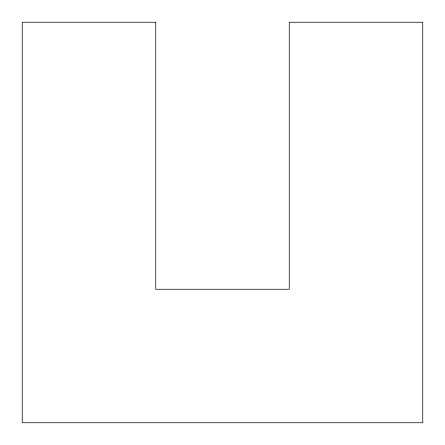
<?xml version="1.0" encoding="UTF-8"?>
<svg xmlns="http://www.w3.org/2000/svg" width="445" height="445" viewBox="0 0 445 445"><rect width="100%" height="100%" fill="white"/><g stroke="black" fill="none" stroke-linecap="round" stroke-linejoin="round"><path stroke-width="0.67" d="M155.75 22.25L22.25 22.25L22.25 422.75L422.75 422.75L422.75 22.25L289.25 22.25L289.25 289.25L155.75 289.25L155.75 22.25"/></g></svg>
